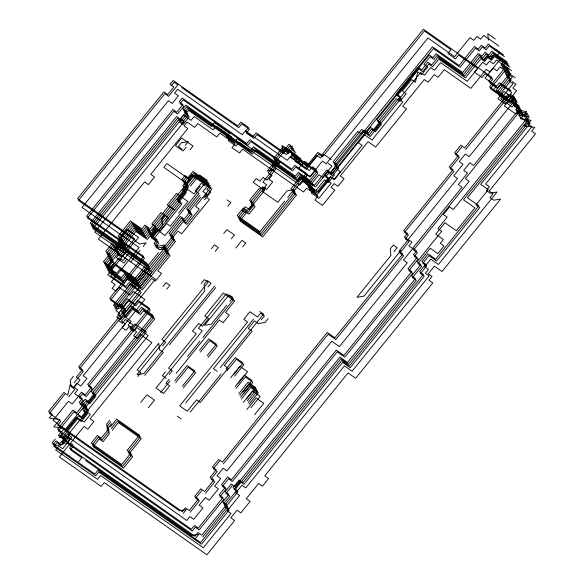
<?xml version="1.0" encoding="UTF-8"?>
<svg xmlns="http://www.w3.org/2000/svg" width="584" height="584" viewBox="0 0 584 584"><rect width="100%" height="100%" fill="white"/><g stroke="black" fill="none" stroke-linecap="round" stroke-linejoin="round"><path stroke-width="0.88" d="M170.988 86.038L174.069 82.227L177.872 84.899L168.615 96.338L164.819 93.666L78.453 200.422L135.488 240.55L107.733 274.867L126.743 288.24L129.823 284.43L141.233 292.453L79.548 368.708L83.351 371.38L74.095 382.819M185.237 145.416L188.318 141.605L181.434 142.744L178.354 146.555L182.15 149.234M186.143 147.175L183.055 150.993L175.456 145.642L181.624 138.014L193.027 146.037L189.946 149.854M119.91 239.674L132.247 224.424L143.657 232.454L146.737 228.636L150.541 231.315L187.552 185.559L183.748 182.88L193.005 171.448L208.211 182.142M120.815 241.433L133.152 226.183L144.555 234.206L147.642 230.395L151.446 233.074L188.457 187.318L184.653 184.639L193.903 173.2L209.116 183.902L202.947 191.53L206.751 194.202L203.663 198.02M115.552 251.193L121.72 243.564L117.917 240.893L127.166 229.454L138.576 237.476L135.488 241.287L139.291 243.966L146.183 242.827L143.095 246.638M123.713 242.353L117.545 249.981L113.741 247.302L107.573 254.931L111.376 257.602L105.208 265.231L116.61 273.254L119.698 269.443L138.707 282.817L166.469 248.499L159.578 249.638L155.775 246.966L158.863 243.148L151.256 237.797L157.424 230.176L165.031 235.527L180.449 216.46L184.252 219.139L190.421 211.51L186.617 208.831L198.954 193.581L195.158 190.91L201.327 183.281L205.123 185.96M124.618 244.112L118.45 251.733L114.647 249.061L108.478 256.69L112.281 259.362L106.113 266.99L121.319 277.685L124.399 273.874L139.612 284.576L167.367 250.259L163.571 247.587L172.82 236.148L169.017 233.469L181.354 218.219L185.157 220.891L191.326 213.269L187.522 210.59L199.859 195.341M119.355 253.865L116.267 257.675L123.874 263.026L126.954 259.216M125.334 250.229L134.583 238.79L77.555 198.662L163.914 91.907L167.718 94.579L173.886 86.958L170.083 84.278L173.163 80.468L237.805 125.94L240.885 122.129L248.492 127.48L245.404 131.29L253.011 136.641L256.091 132.831L282.707 151.555L285.795 147.737L297.198 155.767L294.117 159.578L305.52 167.601L317.857 152.351L321.66 155.023L423.444 29.2L491.881 77.351L488.801 81.161L496.4 86.512L499.488 82.702L510.891 90.724M129.137 252.901L122.968 260.53L119.165 257.858L109.909 269.29L113.712 271.969L110.632 275.779L125.837 286.481L128.925 282.671L140.328 290.693L78.643 366.949L82.446 369.628L76.278 377.249L80.081 379.929L73.912 387.55L70.109 384.878L67.744 395.178L63.941 392.499L48.516 411.567L52.319 414.239L49.239 418.056L59.926 419.589L56.838 423.407L182.31 511.679L185.398 507.868L189.201 510.54L198.451 499.101L194.647 496.429L200.816 488.801L204.619 491.472L213.875 480.033L210.072 477.362L216.241 469.733L212.437 467.061L218.606 459.433L222.409 462.112L327.274 332.471L334.88 337.822L402.734 253.938L398.93 251.266L408.179 239.827L404.376 237.148L407.464 233.337L403.661 230.665L453.009 169.659L449.206 166.98L458.462 155.541L454.659 152.869L460.827 145.241L464.63 147.92L507.81 94.535M164.87 214.846L161.783 218.664L162.505 225.147L153.249 236.586L149.446 233.914L146.365 237.724L134.955 229.702L122.618 244.952L126.421 247.631L120.253 255.252L116.45 252.58L110.281 260.201L114.084 262.88L107.916 270.509L123.129 281.203L126.21 277.393L141.416 288.094L169.178 253.777L165.374 251.098L174.631 239.659L170.827 236.987L183.164 221.737L186.968 224.409L199.305 209.16L195.501 206.488L210.919 187.42L195.713 176.718L177.207 199.597L181.011 202.276L165.586 221.336M152.533 230.468L155.621 226.658L151.818 223.986L161.067 212.547L168.674 217.89L159.417 229.329M190.45 186.106L196.618 178.478L211.824 189.179L205.656 196.801L209.459 199.48L181.697 233.797L177.901 231.118L171.732 238.746L175.528 241.418L166.279 252.857L170.083 255.536L157.746 270.786L161.549 273.458L155.38 281.087L151.577 278.415L142.321 289.854L127.115 279.152L124.027 282.963L108.821 272.261L111.909 268.45L108.106 265.778L117.355 254.339L121.158 257.011L127.327 249.39L123.523 246.711L135.86 231.461L147.27 239.484L150.351 235.673L154.154 238.345L181.916 204.028L178.113 201.356L187.362 189.917L186.646 183.427L189.727 179.617L166.915 163.564L163.834 167.382L182.843 180.755M130.758 261.887L140.014 250.448M178.646 212.941L187.895 201.502L176.492 193.479L167.236 204.918L174.842 210.269M200.232 186.252L194.063 193.881L182.661 185.851L185.741 182.04L181.938 179.368L185.026 175.55L188.829 178.23L191.91 174.412L203.32 182.442M204.225 184.201L170.294 226.139L166.491 223.468L160.323 231.089L156.519 228.417L150.351 236.038L157.957 241.389L154.877 245.207L158.673 247.879L165.564 246.74L137.802 281.057L114.99 265.005L111.909 268.822L104.302 263.472L110.471 255.843L106.668 253.171L112.836 245.543L116.639 248.222L122.808 240.593L119.005 237.922L131.342 222.665L142.751 230.695L145.832 226.877L149.635 229.556L186.646 183.799L182.843 181.128L185.931 177.31L189.734 179.989L192.815 176.171L196.618 178.85L199.699 175.032L207.305 180.383M200.765 197.1L188.428 212.35L192.231 215.029L186.062 222.65L182.259 219.978L169.922 235.228L173.725 237.907L164.469 249.339L168.272 252.018L140.518 286.335L125.305 275.633L122.224 279.444L107.011 268.749L113.179 261.121L109.383 258.449L115.552 250.821L119.348 253.493L125.516 245.871L121.72 243.192L134.057 227.942L145.46 235.965L148.548 232.155L152.344 234.826L186.274 192.888L182.471 190.216L194.808 174.959L210.021 185.661L206.933 189.471L210.736 192.151L204.568 199.772M158.49 252.609L136.897 279.298L114.084 263.253L111.004 267.063L103.397 261.712L109.566 254.084L105.762 251.412L111.931 243.783L115.734 246.463L121.903 238.834L118.099 236.162L130.436 220.905L141.846 228.935L144.927 225.117L148.73 227.797L149.453 234.286L157.052 239.63L153.972 243.448L157.775 246.119L164.659 244.981L161.571 248.799M73.38 376.337L70.292 380.147L71.014 386.637L74.81 389.309L68.642 396.938M64.846 394.258L49.421 413.326L60.831 421.349L57.743 425.167L179.412 510.759L186.303 509.62L183.215 513.438M162.98 286.437L166.068 282.627L169.871 285.299L166.783 289.109M227.753 206.364L230.833 202.553L227.037 199.881M55.188 439.08L52.107 442.898L55.903 445.57L62.795 444.431L65.875 440.621L62.072 437.949L77.497 418.881L81.3 421.553L87.469 413.932L83.665 411.253L86.746 407.442L82.95 404.77L86.03 400.952L89.834 403.632L96.002 396.003L92.199 393.331L153.884 317.068L142.481 309.046L139.393 312.856L131.787 307.512L125.618 315.134L121.822 312.462L124.903 308.644L121.1 305.972L114.216 307.111L148.139 265.165L91.111 225.044L177.47 118.282L181.274 120.961L187.442 113.332L183.639 110.661L186.719 106.843L251.361 152.322L254.441 148.504L296.263 177.93L299.351 174.12L310.761 182.142L307.673 185.953L315.28 191.304L324.529 179.865L328.332 182.544L334.501 174.915L330.697 172.243L336.866 164.615L333.062 161.943L357.736 131.436L361.54 134.116L364.628 130.298L368.431 132.977L371.512 129.159L375.315 131.838L381.483 124.21L377.68 121.538L396.186 98.66L399.989 101.331L406.157 93.71L402.354 91.031L411.611 79.592L415.406 82.271L417.779 71.971L421.575 74.642L427.744 67.014L423.947 64.342L430.116 56.714L433.912 59.393L437 55.582L463.616 74.307L479.033 55.239L482.837 57.911L485.924 54.1L489.728 56.779L492.808 52.961L508.014 63.663M277.261 166.038L280.342 162.221L273.458 163.359L267.289 170.988L274.173 169.849M211.401 248.704L214.481 244.893L218.285 247.572L215.204 251.383M223.738 233.454L226.818 229.643L234.425 234.994L231.344 238.805M65.342 429.401L77.679 414.151L81.483 416.83L87.651 409.201L83.848 406.53L154.789 318.827L143.379 310.805L140.299 314.615L132.692 309.264L126.524 316.893L122.72 314.221L125.808 310.403L122.005 307.731L115.121 308.87L149.044 266.924L92.016 226.804L178.375 120.041L182.172 122.72L188.34 115.092L184.544 112.42L187.625 108.602L252.259 154.081L255.347 150.263L297.168 179.69L300.256 175.879L311.659 183.902L308.578 187.712L316.178 193.063L328.522 177.813L324.719 175.134L327.799 171.324L331.602 174.003L337.771 166.374L333.968 163.695L361.73 129.385L369.329 134.736L400.171 96.601L396.375 93.929L417.961 67.24L421.765 69.912L427.933 62.291L431.737 64.963L437.905 57.334L464.521 76.059L479.939 56.998L483.742 59.67L486.83 55.86L490.626 58.531L493.714 54.721L508.919 65.423M66.248 431.16L78.585 415.91L82.388 418.582L88.556 410.961L84.753 408.282L146.438 332.026L135.035 324.003L131.947 327.814L128.144 325.142L131.232 321.324L123.625 315.981L120.545 319.791L116.742 317.112L119.822 313.301L116.019 310.63L149.949 268.684L92.914 228.563L179.273 121.8L183.077 124.472L189.245 116.851L185.442 114.172L188.53 110.361L211.342 126.414L214.43 122.596L229.636 133.298L226.548 137.109L234.155 142.459L237.243 138.649L298.074 181.449L301.161 177.638L312.564 185.661L309.483 189.471L317.083 194.822L329.42 179.573L325.616 176.894L328.704 173.083L332.508 175.755L338.676 168.134L334.873 165.454L362.627 131.144L370.234 136.488L401.077 98.36L397.273 95.688L418.867 69L422.67 71.671L428.839 64.05L432.642 66.722L438.81 59.093L465.419 77.818L480.844 58.758L484.647 61.43L487.728 57.619L491.531 60.291L494.619 56.48L509.825 67.182M69.146 432.08L59.896 443.519L56.093 440.84L53.005 444.658L94.834 474.077L97.915 470.266L200.575 542.492L228.329 508.175L224.533 505.496L236.87 490.246L233.067 487.574L239.236 479.946L243.039 482.625L341.735 360.613L349.334 365.956L423.356 274.451L419.56 271.772L425.729 264.151L421.925 261.471L428.094 253.85L435.693 259.201L478.88 205.816L467.47 197.793L529.155 121.538L525.352 118.859L528.44 115.048L517.752 113.508L520.833 109.697L513.226 104.346L516.314 100.536L512.511 97.864L509.423 101.674L498.021 93.652L510.358 78.395L506.554 75.723L509.642 71.912L505.839 69.233M70.051 433.839L60.802 445.278L56.998 442.599L53.91 446.417L95.732 475.836L98.82 472.025L201.48 544.251L229.235 509.934L225.431 507.255L237.768 492.005L233.972 489.334L240.141 481.705L243.937 484.377L342.64 362.365L350.239 367.716L424.261 276.21L420.458 273.531L426.627 265.91L422.831 263.231L428.999 255.609L436.598 260.96L479.778 207.576L475.975 204.904L488.312 189.654L480.712 184.303L530.06 123.297L526.257 120.618L529.345 116.807L518.65 115.267L521.738 111.456L514.132 106.105L517.22 102.295L513.416 99.616L510.328 103.434L498.926 95.404L511.263 80.154L507.459 77.482L510.54 73.664L506.744 70.992M201.217 283.423L204.298 279.612L208.101 282.284L161.841 339.479L165.644 342.151L162.556 345.962M73.482 445.972L70.394 449.782L81.804 457.805L78.716 461.623M235.863 247.966L242.031 240.345L245.835 243.017L242.747 246.828M207.919 287.014L210.999 283.203L207.196 280.524L204.115 284.335L204.831 290.825L136.977 374.709L143.868 373.57L214.802 285.875M137.882 376.468L140.97 372.658L137.167 369.979L158.753 343.29L159.476 349.779L163.272 352.451L144.766 375.329M284.649 201.151L259.975 231.651L237.162 215.606L243.331 207.977L247.134 210.649L253.303 203.028L249.499 200.348L258.756 188.909L265.64 187.778L262.559 191.588L277.765 202.29L287.021 190.851L293.905 189.712L287.737 197.334M169.44 344.83L215.708 287.635M307.14 175.105L304.06 178.923L315.462 186.946L327.799 171.696L331.602 174.368L433.386 48.545L460.002 67.27L475.42 48.202L479.223 50.881L482.311 47.063L486.107 49.742L489.195 45.932L504.401 56.626M109.755 420.239L106.668 424.057L107.383 430.547L101.215 438.168L97.418 435.496L91.25 443.117L121.662 464.521L130.918 453.082L127.115 450.403L139.452 435.153L116.639 419.108L110.471 426.729M110.653 421.998L107.573 425.816L108.288 432.299L102.12 439.927L98.316 437.255L92.148 444.877L122.567 466.28L131.823 454.841L128.02 452.162L140.357 436.912L117.545 420.86L111.376 428.488M111.559 423.758L108.478 427.576L109.193 434.058L103.025 441.686L99.222 439.015L93.053 446.636L123.472 468.039L132.721 456.6L128.925 453.921L141.262 438.672L118.45 422.619L112.281 430.247M306.768 184.194L317.119 171.265L290.503 152.541M309.673 186.223L318.922 174.784L322.726 177.456L331.982 166.024L328.179 163.345M140.751 402.42L146.92 394.791L154.526 400.142L148.358 407.771M165.425 371.913L162.345 375.731L166.148 378.403M169.229 374.592L172.316 370.782L168.513 368.102L196.268 333.785L192.472 331.113L198.64 323.485L202.436 326.164L208.605 318.536L204.809 315.864L223.314 292.986L234.717 301.008L225.468 312.447L229.264 315.119L223.095 322.748L219.299 320.076L176.12 373.453M226.745 305.118L211.32 324.178L204.436 325.317L229.111 294.818L232.914 297.49L229.826 301.308M169.046 379.323L165.958 383.133L169.762 385.805L163.593 393.434L155.986 388.083L202.254 330.894L198.451 328.215L226.212 293.898L233.812 299.249L202.969 337.377M187.552 356.444L199.889 341.195M160.695 392.521L169.951 381.082M174.842 380.783L187.179 365.533L194.779 370.884L182.442 386.134M199.516 350.283L208.765 338.844L216.372 344.195L207.116 355.627M175.748 382.542L188.084 367.292L195.684 372.643L183.347 387.893M200.422 352.043L209.671 340.603L217.277 345.947L208.021 357.386M185.69 402.996L210.364 372.49M253.544 319.112L213.445 368.679L217.248 371.358M220.336 367.54L263.515 314.163L259.712 311.484M261.333 319.733L264.421 315.922L260.617 313.243L257.529 317.061L249.93 311.71L243.762 319.331L247.558 322.01L179.704 405.895L187.311 411.245L196.567 399.806L200.363 402.478L228.125 368.161L224.322 365.489L252.084 331.172L248.28 328.5L254.449 320.872L258.252 323.543L265.136 322.404L268.217 318.594M190.209 412.158L221.051 374.03M226.132 369.008L235.381 357.569L242.988 362.919L233.731 374.351M227.03 370.767L236.286 359.328L243.893 364.671L234.637 376.111M483.749 60.78L486.83 56.969L493.714 55.83L490.633 59.641M230.651 377.797L239.9 366.358L247.506 371.709L238.25 383.148M235.169 386.593L244.419 375.154L252.025 380.505L242.769 391.937M236.075 388.353L245.324 376.914L252.93 382.257L243.674 393.696M238.783 393.623L248.032 382.184L255.639 387.535L246.39 398.974M239.688 395.383L248.937 383.944L256.544 389.294L247.287 400.734M240.593 397.142L249.843 385.703L257.449 391.054L248.193 402.493M241.491 398.901L250.748 387.462L258.354 392.813L249.098 404.252M243.302 402.42L252.551 390.981L260.157 396.332L250.908 407.771M246.915 409.45L256.172 398.011L263.771 403.361L254.522 414.801M461.732 147L455.564 154.629L459.367 157.3L450.111 168.739L453.914 171.411L404.566 232.425L408.369 235.096L405.281 238.907L409.085 241.586L399.836 253.025L403.632 255.697L335.778 339.581L328.179 334.231L223.314 463.871M465.536 149.679L511.796 92.484L500.393 84.461L497.305 88.272L489.699 82.921L492.786 79.11L485.18 73.759L482.099 77.57L474.493 72.219L477.581 68.408L458.564 55.035L455.484 58.845L447.877 53.494L450.965 49.684L424.349 30.959L322.565 156.782L318.762 154.11L306.425 169.36L295.022 161.337L298.103 157.519L286.7 149.497L283.612 153.307L256.997 134.583L253.916 138.401L246.309 133.05L249.397 129.239L241.791 123.888L238.703 127.699L181.675 87.578M219.511 461.192L213.343 468.821L217.146 471.492L210.977 479.121L214.773 481.793L205.524 493.232M512.329 102.587L515.409 98.776L511.606 96.105L508.525 99.915L497.115 91.892L509.452 76.635L505.649 73.964L508.737 70.153L504.934 67.474M394.039 251.558L397.12 247.747L393.317 245.068L390.236 248.886L390.951 255.376L357.028 297.314L363.912 296.176L400.923 250.419M201.721 490.56L195.552 498.189L199.356 500.86L190.099 512.299M524.447 117.099L527.534 113.289L516.847 111.756L519.928 107.938L516.125 105.266M232.162 485.815L225.993 493.436L229.797 496.115L223.628 503.744L227.431 506.416L202.757 536.915M528.25 119.778L463.484 199.845L474.887 207.875L456.381 230.753L444.979 222.723L435.722 234.162L443.329 239.513L440.241 243.324L444.044 246.003L437.876 253.624L430.269 248.28L417.932 263.53L421.736 266.202L412.486 277.641L416.29 280.32L348.436 364.204L340.83 358.853L235.965 488.487M195.866 538.054L198.954 534.243L192.063 535.382L85.607 460.484M495.363 39.04L487.757 33.689L488.479 40.179M498.977 46.078L483.771 35.376L480.69 39.194L476.887 36.515L473.799 40.325L469.996 37.653L454.578 56.721L427.962 37.996L326.179 163.819L322.375 161.14L310.038 176.397L298.636 168.367L301.716 164.557L290.314 156.534L287.226 160.345L245.404 130.918L242.323 134.736L177.682 89.257L174.601 93.075L178.405 95.747L172.236 103.375L168.433 100.696L82.074 207.459L139.102 247.579L111.347 281.897L115.15 284.576L112.062 288.387L115.866 291.058L118.953 287.248L130.356 295.27L133.444 291.46L144.847 299.483L83.162 375.746L86.965 378.417L80.796 386.046L76.993 383.367L73.912 387.185L77.709 389.856L74.628 393.667L78.431 396.346L72.263 403.967L68.459 401.296L53.035 420.363L56.838 423.035L53.757 426.846L64.444 428.386L61.356 432.196L186.829 520.468L189.917 516.658L193.72 519.329L202.969 507.897L199.166 505.218L205.334 497.59L209.138 500.269L218.394 488.83L214.591 486.158L220.759 478.53L216.956 475.851L223.124 468.229L226.928 470.901L331.792 341.268L339.399 346.619L407.252 262.734L403.449 260.055L412.698 248.616L408.895 245.944L411.983 242.134L408.179 239.455L457.527 178.448L453.724 175.777L462.981 164.338L459.177 161.658L465.346 154.037L469.149 156.709L515.409 99.514L504.007 91.491L500.919 95.302L493.319 89.958L496.4 86.14L484.997 78.117L500.415 59.05L496.612 56.378L499.7 52.567L495.896 49.888M503.496 54.867L488.29 44.172L485.209 47.983L481.406 45.311L478.318 49.122L474.515 46.443L459.097 65.51L432.481 46.786L330.697 172.608L326.901 169.937L314.564 185.186L303.154 177.164L306.235 173.353L294.832 165.323L291.744 169.141L249.923 139.715L246.842 143.525L182.201 98.054L179.12 101.864L182.923 104.543L176.755 112.165L172.952 109.493L86.593 216.248L143.62 256.376L109.697 298.314L121.1 306.344L127.268 298.716L134.875 304.067L137.963 300.256L149.365 308.279L87.68 384.535L91.484 387.214L85.315 394.835L81.512 392.163L78.431 395.974L82.227 398.653L79.147 402.464L82.95 405.135L76.781 412.764L72.978 410.085L57.553 429.152L61.356 431.824L58.276 435.642L68.963 437.175L65.875 440.993L191.348 529.265L194.436 525.454L198.239 528.126L222.913 497.619L219.109 494.947L225.278 487.319L221.475 484.647L227.643 477.019L231.447 479.698L336.311 350.057L343.918 355.408L411.771 271.524L407.968 268.852L417.217 257.413L413.414 254.733L416.501 250.923L412.698 248.251L462.046 187.245L458.243 184.566L467.499 173.127L463.696 170.455L469.864 162.827L473.668 165.506L519.928 108.31L508.525 100.287L505.437 104.098L497.838 98.747L500.919 94.937L489.516 86.906L504.934 67.846L501.13 65.167L504.218 61.356L500.415 58.685M507.116 61.904L491.903 51.202L488.823 55.02L485.019 52.341L481.931 56.152L478.135 53.48L462.711 72.547L436.095 53.823L433.014 57.633L429.211 54.954L376.775 119.778L380.578 122.45L374.41 130.079L370.606 127.4L358.269 142.657L362.073 145.328L334.318 179.646L330.515 176.967L318.178 192.224L302.067 180.872L292.818 192.311L296.614 194.99L262.69 236.929L239.878 220.876L246.047 213.255L242.243 210.576L245.324 206.765L249.127 209.437L264.552 190.377L253.142 182.354L256.23 178.536L260.033 181.215L263.114 177.397L266.917 180.076L276.166 168.637L272.37 165.958L284.707 150.708L288.503 153.388L291.591 149.57L295.394 152.249L292.307 156.059L307.52 166.761L316.769 155.322L320.572 157.994L323.66 154.183L331.259 159.534M501.32 60.444L505.124 63.116L502.036 66.926L505.839 69.605L490.414 88.666L505.627 99.368L508.708 95.557L516.314 100.908L513.226 104.718L520.833 110.069L465.317 178.697L469.12 181.376L413.603 250.01L417.407 252.682L414.319 256.493L418.122 259.172L408.873 270.611L412.669 273.283L344.815 357.167L337.216 351.816L232.352 481.457L228.548 478.778L222.38 486.406L226.183 489.078L220.015 496.707L223.811 499.378L199.137 529.885L195.341 527.206L192.253 531.024L66.78 442.752L69.868 438.934L59.181 437.401L62.262 433.584L58.458 430.912L73.883 411.844L77.687 414.523L83.855 406.895L80.052 404.223L83.132 400.405L79.329 397.733L82.417 393.923L86.22 396.594L92.389 388.966L88.585 386.294L150.27 310.038L138.861 302.016L135.78 305.826L128.173 300.475L122.005 308.104L110.602 300.074L144.525 258.135L87.498 218.007L173.857 111.252L177.653 113.924L183.821 106.295L180.025 103.623L183.106 99.813L247.74 145.285L250.828 141.474L292.65 170.893L295.738 167.082L310.046 177.135L316.214 169.506L312.411 166.834L309.323 170.645L305.527 167.973L308.608 164.155L304.804 161.483L301.724 165.294L297.92 162.622L301.001 158.811L297.205 156.132L294.117 159.95L290.314 157.271L293.402 153.461L289.598 150.781L286.51 154.599L282.714 151.92L281.992 145.431L285.795 148.11L288.883 144.299L292.679 146.971M511.635 70.7L496.422 59.999L493.341 63.809L489.538 61.137L486.45 64.948L482.654 62.276L467.229 81.337L440.613 62.612L434.445 70.241L430.642 67.561L424.473 75.19L420.67 72.511L399.084 99.207L402.887 101.879L372.044 140.007L364.438 134.656L336.683 168.973L340.479 171.652L334.311 179.273L330.515 176.602L327.427 180.412L331.23 183.091L318.893 198.341L311.287 192.99L314.374 189.179L302.965 181.149L299.884 184.967L239.046 142.167L235.965 145.978L228.359 140.627L231.439 136.817L216.233 126.115L213.153 129.925L194.136 116.552L191.056 120.37L183.449 115.019L180.368 118.829L184.172 121.508L94.725 232.082L151.76 272.202L117.829 314.148L121.633 316.82L118.545 320.631L122.348 323.31L125.436 319.492L133.035 324.843L129.955 328.661L133.758 331.332L136.838 327.522L148.248 335.544L86.563 411.8L90.367 414.479L84.198 422.101L80.395 419.429L68.058 434.679L71.861 437.358L62.605 448.789L58.801 446.118L55.721 449.928L97.543 479.354L100.63 475.544L203.283 547.763L231.045 513.453L227.242 510.774L239.579 495.524L235.775 492.845L241.944 485.224L245.747 487.896L344.443 365.883L352.05 371.234L429.152 275.911L425.356 273.239L428.437 269.428L424.634 266.749L430.802 259.128L438.409 264.472L497.006 192.026L490.122 193.165L486.319 190.493L489.407 186.683L485.603 184.004L531.863 126.808L528.067 124.137L531.148 120.326L520.461 118.786L523.541 114.975L515.942 109.624L519.023 105.813L515.219 103.134L512.139 106.952L500.729 98.922L513.066 83.673L509.27 81.001L512.351 77.183L508.547 74.511M504.029 65.715L507.832 68.394L504.744 72.204L508.547 74.883L496.21 90.133L507.62 98.156L510.701 94.345L514.504 97.017L511.423 100.828L519.023 106.178L515.942 109.996L526.629 111.529L523.549 115.347L527.345 118.019L453.323 209.525L449.527 206.853L443.358 214.481L447.154 217.153L437.905 228.592L441.708 231.264L417.034 261.771L420.838 264.442L411.581 275.882L415.385 278.561L347.531 362.445L339.924 357.094L235.06 486.727L231.257 484.056L225.088 491.684L228.892 494.356L222.723 501.984L226.526 504.656L201.852 535.163L198.049 532.484L194.961 536.294L69.496 448.023L72.577 444.212L61.889 442.672L64.97 438.861L61.174 436.19L76.592 417.122L80.395 419.801L86.563 412.173L82.76 409.494L85.848 405.683L82.045 403.011L85.125 399.193L88.929 401.872L95.097 394.244L91.294 391.572L152.979 315.316L141.576 307.286L138.488 311.104L130.889 305.753L124.72 313.374L120.917 310.703L123.998 306.892L120.195 304.213L113.311 305.352L147.241 263.413L90.206 223.285L176.565 116.523L180.368 119.202L186.537 111.573L182.734 108.901L185.822 105.083L250.456 150.562L253.536 146.745L295.365 176.171L298.446 172.36L309.856 180.383M515.249 77.73L500.043 67.029L496.955 70.846L493.151 68.167L490.071 71.985L486.268 69.306L470.843 88.374L444.227 69.649L438.058 77.27L434.262 74.599L428.094 82.227L424.291 79.548L402.697 106.237L406.5 108.916L375.658 147.044L368.051 141.693L340.297 176.01L344.1 178.682L337.932 186.311L334.128 183.632L331.04 187.449L334.844 190.121L322.507 205.371L314.9 200.027L317.988 196.209L306.578 188.187L303.498 191.997L242.659 149.197L239.579 153.015L231.972 147.664L235.06 143.854L219.847 133.152L216.766 136.963L197.757 123.589L194.669 127.4L187.062 122.049L183.982 125.867L187.785 128.538L150.774 174.295L154.577 176.967L148.409 184.595L144.606 181.923L98.338 239.112L155.373 279.24L121.443 321.178L125.246 323.857L122.165 327.668L125.969 330.34L129.049 326.529L136.656 331.88L133.568 335.69L137.371 338.37L140.459 334.552L151.862 342.582L90.177 418.837L93.98 421.509L87.812 429.138L84.008 426.459L59.334 456.965L101.156 486.392L104.244 482.574L206.904 554.8L234.658 520.483L230.855 517.811L237.024 510.182L240.827 512.861L250.083 501.422L246.28 498.743L258.617 483.494L262.42 486.165L268.589 478.544L264.786 475.865L348.057 372.921L355.663 378.271L432.773 282.948L428.97 280.269L432.05 276.458L428.247 273.786L434.416 266.158L442.022 271.509L500.627 199.064L493.736 200.202L489.932 197.523L493.02 193.713L489.217 191.041L535.484 133.845L531.681 131.174L534.761 127.356L524.074 125.823L527.162 122.005L519.556 116.661L522.636 112.843L518.84 110.172L515.752 113.982L504.35 105.96L516.687 90.71L512.883 88.031L515.964 84.22L512.161 81.541M293.584 148.73L289.781 146.058L286.7 149.869L282.897 147.19L273.641 158.629L277.444 161.308L268.195 172.747L271.998 175.419L268.91 179.23L272.713 181.909L266.545 189.53L262.742 186.858L250.405 202.108L254.208 204.787L248.039 212.408L244.236 209.736L238.068 217.365L260.88 233.41L294.81 191.472L291.007 188.793L300.256 177.353L307.863 182.704M294.489 150.489L290.686 147.81L287.605 151.628L283.802 148.949L274.546 160.388L278.349 163.067L262.931 182.128L266.727 184.807L251.31 203.867L255.113 206.546L248.945 214.167L245.141 211.496L238.973 219.117L261.785 235.169L295.716 193.231L291.912 190.552L301.161 179.113L308.768 184.464L318.017 173.025L291.401 154.3M121.53 248.295L117.727 245.616L114.647 249.434L118.45 252.106M177.339 416.195L181.142 418.867M306.242 174.463L306.958 180.945"/></g></svg>
